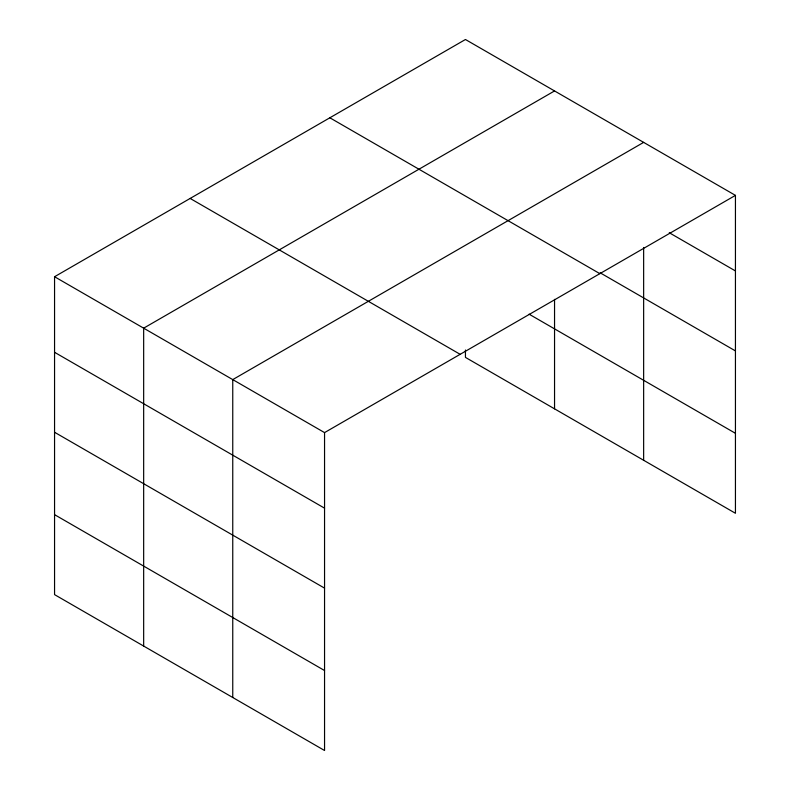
<?xml version="1.0" encoding="UTF-8"?>
<svg xmlns="http://www.w3.org/2000/svg" width="790" height="790" viewBox="0 0 790 790"><rect width="100%" height="100%" fill="white"/><g stroke="black" fill="none" stroke-linecap="round" stroke-linejoin="round"><path stroke-width="1.19" d="M735.441 195.377L465.448 39.5L54.559 276.727L54.559 594.623L324.552 750.5L324.552 432.604L735.441 195.377L735.441 513.273L465.448 357.396L465.448 350.019M643.643 247.468L643.643 460.274M554.55 90.939L143.661 328.166L143.661 646.062M643.643 142.378L232.754 379.605L232.754 697.501M669.258 232.734L735.441 270.94M600.153 272.807L735.441 350.908M329.855 117.789L599.847 273.656M529.093 314.173L735.441 433.305M190.153 198.438L460.145 354.315M54.559 276.727L324.552 432.604M54.559 352.291L324.552 508.168M54.559 432.258L324.552 588.135M54.559 514.655L324.552 670.532M554.55 299.351L554.55 408.835"/></g></svg>
